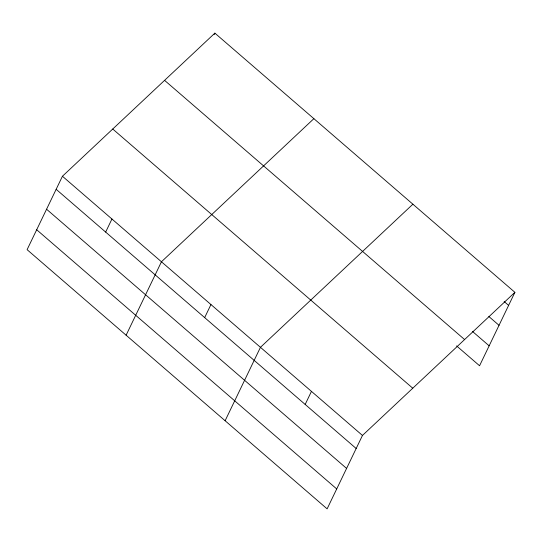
<?xml version="1.0" encoding="UTF-8"?>
<svg xmlns="http://www.w3.org/2000/svg" width="542" height="542" viewBox="0 0 542 542"><rect width="100%" height="100%" fill="white"/><g stroke="black" fill="none" stroke-linecap="round" stroke-linejoin="round"><path stroke-width="0.81" d="M62.438 176.245L27.1 249.672L327.124 508.863L362.462 435.443L514.9 292.328L214.876 33.137L62.438 176.245L362.462 435.443M105.656 232.078L111.943 219.015M214.171 34.586L214.876 33.137M126.11 335.207L161.448 261.779L313.879 118.671M204.666 317.612L210.953 304.55M225.12 420.741L260.451 347.314L412.889 204.205M305.173 404.44L311.46 391.378M514.9 292.328L479.562 365.755L456.615 345.925M504.155 301.535L508.613 305.39M488.83 316.494L499.026 325.308M472.577 331.514L489.148 345.83M164.572 80.358L464.596 339.556M112.743 129.023L412.767 388.214M56.151 189.307L356.182 448.505M46.565 209.226L346.589 468.423M36.687 229.754L336.717 488.945"/></g></svg>
